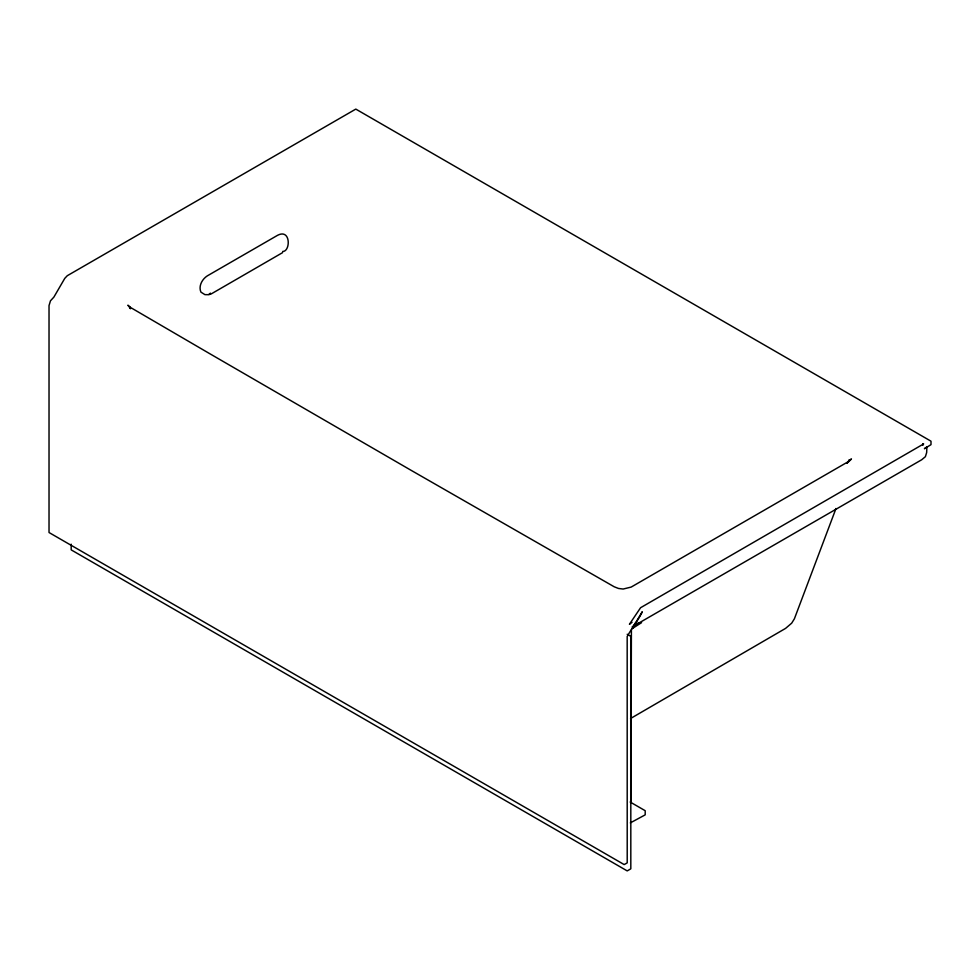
<?xml version="1.0" encoding="UTF-8"?>
<svg xmlns="http://www.w3.org/2000/svg" width="980" height="980" viewBox="0 0 980 980"><rect width="100%" height="100%" fill="white"/><g stroke="black" fill="none" stroke-linecap="round" stroke-linejoin="round"><path stroke-width="1.47" d="M71.185 544.194L71.197 549.878L627.212 870.902L630.814 868.819L630.814 636.351L627.2 634.268M926.909 446.782L926.651 452.613L925.389 456.68L921.702 459.755L632.198 626.894L638.752 622.913L634.256 625.718L632.48 627.996L642.268 611.753C638.176 620.487 631.61 628.413 627.176 636.522L627.212 862.878L624.738 864.287M922.744 445.214L923.172 443.683L922.744 444.883L923.626 443.928L640.577 607.723L629.43 624.272L632.027 622.325M848.901 461.421L849.452 459.694L846.99 463.246L851.436 458.922L849.048 461.213L631.169 587.081L623.133 589.041L618.49 588.453L614.24 586.799L411.012 470.265L208.728 353.094L130.61 307.524L127.915 305.184L130.573 308.737M835.989 508.498L794.4 618.797L791.681 623.17L785.58 628.388L630.544 718.524M282.669 251.456C290.607 251.75 291.011 228.254 277.597 235.298L207.233 275.919C202.101 279.263 198.315 286.111 200.925 292.126L204.918 294.637L209.132 294.711M926.308 447.272L924.41 448.718L931 444.651L931 441.196L355.801 109.099L67.289 275.711L64.778 278.357L53.888 297.099L50.482 300.811L49.025 305.589L49.025 532.52L624.223 864.605M282.595 252.62L211.386 293.816L209.144 293.963M632.014 628.719L641.594 622.631M630.924 803L631.402 629.773M630.164 802.02L645.195 810.705L645.195 814.858L630.336 822.882M129.764 306.764L130.009 308.394M210.443 294.245L210.32 293.106M635.628 622.9L632.59 627.923L635.628 622.9"/></g></svg>
